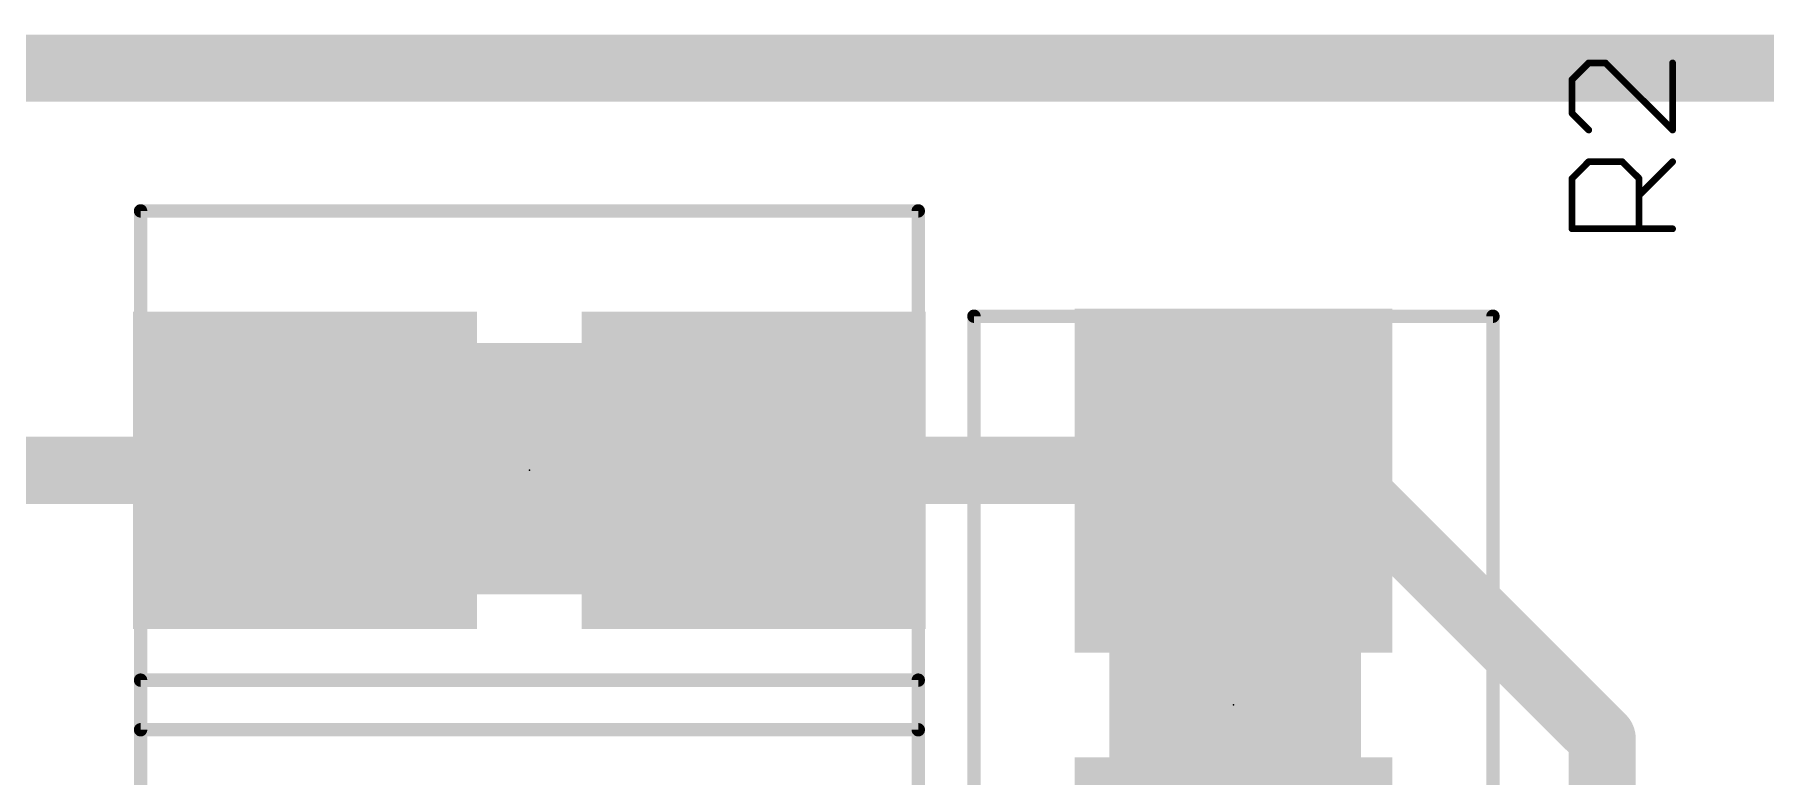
# Model space of a CAD drawing. Extents: x -128 to 56, y -3 to 18.
# Drawn here: x 32.16 to 38.72, y 13.83 to 16.64 of the extents above; entities that cross this region are included whole.
import ezdxf

# ---------------------------------------------------------------- set-up
doc = ezdxf.new("R2010")
doc.units = 0
for name, color, linetype in [('1', 12, 'CONTINUOUS'), ('16', 132, 'CONTINUOUS'), ('20', 53, 'CONTINUOUS'), ('21', 53, 'CONTINUOUS'), ('23', 53, 'CONTINUOUS'), ('25', 253, 'CONTINUOUS'), ('29', 253, 'CONTINUOUS'), ('31', 253, 'CONTINUOUS'), ('35', 253, 'CONTINUOUS'), ('39', 12, 'CONTINUOUS'), ('51', 53, 'CONTINUOUS')]:
    doc.layers.add(name, color=color, linetype=linetype)

# ---------------------------------------------------------------- blocks, each defined once
blk = doc.blocks.new('RECT')
blk.add_solid([(-0.5, -0.5), (0.5, -0.5), (-0.5, 0.5), (0.5, 0.5)])

msp = doc.modelspace()

# ---------------------------------------------------------------- linework, layer by layer
at = {"layer": '1', "const_width": 0.254}
for points in [[(0, 16.51), (54.61, 16.51)], [(33.186, 14.986), (28.448, 14.986)], [(34.886, 14.986), (36.664, 14.986)], [(36.664, 14.986), (36.703, 14.947)], [(36.703, 14.947), (37.123, 14.947)], [(37.123, 14.947), (38.1, 13.97)], [(38.1, 13.97), (38.1, 11.43)]]:
    msp.add_lwpolyline(points, dxfattribs=at)
at = {"layer": '1', "const_width": 0.127}
for points in [[(33.186, 14.9225, 1), (33.186, 15.0495)], [(34.886, 15.0495, 1), (34.886, 14.9225)], [(36.7089, 15.0309, 1), (36.6191, 14.9411)], [(36.664, 14.9225, 1), (36.664, 15.0495)], [(36.703, 15.0105, 1), (36.703, 14.8835)], [(36.6581, 14.9021, 1), (36.7479, 14.9919)], [(37.1679, 14.9919, 1), (37.0781, 14.9021)], [(37.123, 14.8835, 1), (37.123, 15.0105)], [(38.1635, 13.97, 1), (38.0365, 13.97)], [(38.0551, 13.9251, 1), (38.1449, 14.0149)]]:
    msp.add_lwpolyline(points, format="xyb", dxfattribs=at)
at = {"layer": '16', "const_width": 0.254}
msp.add_lwpolyline([(0, 16.51), (54.61, 16.51)], dxfattribs=at)
at = {"layer": '20', "const_width": 0.2032}
msp.add_lwpolyline([(54.61, 16.51), (0, 16.51)], dxfattribs=at)
at = {"layer": '23'}
for p in [(34.036, 14.986), (36.703, 14.097)]:
    msp.add_point(p, dxfattribs=at)
at = {"layer": '25', "const_width": 0.0254}
for points in [[(38.0489, 16.5297), (37.9854, 16.4662)], [(38.1125, 16.5297), (38.0489, 16.5297)], [(38.3667, 16.2755), (38.1125, 16.5297)], [(38.3667, 16.5297), (38.3667, 16.2755)], [(37.9854, 16.4662), (37.9854, 16.339)], [(37.9854, 16.339), (38.0489, 16.2755)], [(37.9854, 16.0919), (38.0489, 16.1555)], [(38.0489, 16.1555), (38.176, 16.1555)], [(38.176, 16.1555), (38.2396, 16.0919)], [(38.2396, 16.0284), (38.3667, 16.1555)], [(37.9854, 15.9013), (37.9854, 16.0919)], [(38.2396, 16.0919), (38.2396, 15.9013)], [(38.3667, 15.9013), (37.9854, 15.9013)]]:
    msp.add_lwpolyline(points, dxfattribs=at)
at = {"layer": '25', "const_width": 0.0127}
for points in [[(38.0489, 16.5361, 1), (38.0489, 16.5234)], [(38.0534, 16.5252, 1), (38.0444, 16.5342)], [(38.117, 16.5342, 1), (38.108, 16.5252)], [(38.1125, 16.5234, 1), (38.1125, 16.5361)], [(38.373, 16.5297, 1), (38.3604, 16.5297)], [(37.9917, 16.4662, 1), (37.979, 16.4662)], [(37.9809, 16.4706, 1), (37.9899, 16.4617)], [(37.9899, 16.3435, 1), (37.9809, 16.3346)], [(37.979, 16.339, 1), (37.9917, 16.339)], [(38.0444, 16.271, 1), (38.0534, 16.28)], [(38.3604, 16.2755, 1), (38.373, 16.2755)], [(38.3622, 16.271, 1), (38.3712, 16.28)], [(38.0489, 16.1619, 1), (38.0489, 16.1491)], [(38.0534, 16.151, 1), (38.0444, 16.16)], [(38.1805, 16.16, 1), (38.1715, 16.151)], [(38.176, 16.1491, 1), (38.176, 16.1619)], [(38.3712, 16.151, 1), (38.3622, 16.16)], [(37.9917, 16.0919, 1), (37.979, 16.0919)], [(37.9809, 16.0964, 1), (37.9899, 16.0875)], [(38.2459, 16.0919, 1), (38.2332, 16.0919)], [(38.2351, 16.0875, 1), (38.2441, 16.0964)], [(38.2351, 16.0329, 1), (38.2441, 16.0239)], [(37.9854, 15.9076, 1), (37.9854, 15.8949)], [(37.979, 15.9013, 1), (37.9917, 15.9013)], [(38.2332, 15.9013, 1), (38.2459, 15.9013)], [(38.3667, 15.8949, 1), (38.3667, 15.9076)]]:
    msp.add_lwpolyline(points, format="xyb", dxfattribs=at)
at = {"layer": '39', "const_width": 0.0508}
for points in [[(32.563, 15.969), (35.509, 15.969)], [(32.563, 14.003), (32.563, 15.969)], [(35.509, 15.969), (35.509, 14.003)], [(35.72, 12.624), (35.72, 15.57)], [(35.72, 15.57), (37.686, 15.57)], [(37.686, 15.57), (37.686, 12.624)], [(32.563, 12.225), (32.563, 14.191)], [(32.563, 14.191), (35.509, 14.191)], [(35.509, 14.191), (35.509, 12.225)], [(35.509, 14.003), (32.563, 14.003)]]:
    msp.add_lwpolyline(points, dxfattribs=at)
at = {"layer": '39', "const_width": 0.0254}
for points in [[(32.563, 15.9817, 1), (32.563, 15.9563)], [(32.5757, 15.969, 1), (32.5503, 15.969)], [(35.5217, 15.969, 1), (35.4963, 15.969)], [(35.509, 15.9563, 1), (35.509, 15.9817)], [(35.7327, 15.57, 1), (35.7073, 15.57)], [(35.72, 15.5827, 1), (35.72, 15.5573)], [(37.6987, 15.57, 1), (37.6733, 15.57)], [(37.686, 15.5573, 1), (37.686, 15.5827)], [(32.5757, 14.191, 1), (32.5503, 14.191)], [(32.563, 14.2037, 1), (32.563, 14.1783)], [(35.5217, 14.191, 1), (35.4963, 14.191)], [(35.509, 14.1783, 1), (35.509, 14.2037)], [(32.563, 14.0157, 1), (32.563, 13.9903)], [(32.5503, 14.003, 1), (32.5757, 14.003)], [(35.4963, 14.003, 1), (35.5217, 14.003)], [(35.509, 13.9903, 1), (35.509, 14.0157)]]:
    msp.add_lwpolyline(points, format="xyb", dxfattribs=at)
at = {"layer": '51', "const_width": 0.1016}
for points in [[(33.68, 15.418), (34.392, 15.418)], [(33.68, 14.567), (34.392, 14.567)], [(36.284, 14.453), (36.284, 13.741)], [(37.135, 14.453), (37.135, 13.741)]]:
    msp.add_lwpolyline(points, dxfattribs=at)
at = {"layer": '51', "const_width": 0.0508}
for points in [[(33.68, 15.4434, 1), (33.68, 15.3926)], [(34.392, 15.3926, 1), (34.392, 15.4434)], [(33.68, 14.5924, 1), (33.68, 14.5416)], [(34.392, 14.5416, 1), (34.392, 14.5924)], [(36.3094, 14.453, 1), (36.2586, 14.453)], [(37.1604, 14.453, 1), (37.1096, 14.453)]]:
    msp.add_lwpolyline(points, format="xyb", dxfattribs=at)

# ---------------------------------------------------------------- block references
at = {"layer": '1', "xscale": 1.1}
for p in [(33.186, 14.986), (34.886, 14.986)]:
    msp.add_blockref('RECT', p, dxfattribs=at)
at = {"layer": '1', "xscale": 1.1, "rotation": 270}
msp.add_blockref('RECT', (36.703, 14.947), dxfattribs=at)
at = {"layer": '21', "xscale": 0.4572, "yscale": 0.762}
msp.add_blockref('RECT', (34.036, 14.986), dxfattribs=at)
at = {"layer": '21', "xscale": 0.4572, "yscale": 0.762, "rotation": 270}
msp.add_blockref('RECT', (36.703, 14.097), dxfattribs=at)
at = {"layer": '29', "xscale": 1.3032, "yscale": 1.2032}
for p in [(33.186, 14.986), (34.886, 14.986)]:
    msp.add_blockref('RECT', p, dxfattribs=at)
at = {"layer": '29', "xscale": 1.3032, "yscale": 1.2032, "rotation": 270}
for p in [(36.703, 14.947), (36.703, 13.247)]:
    msp.add_blockref('RECT', p, dxfattribs=at)
at = {"layer": '31', "xscale": 1.1}
for p in [(33.186, 14.986), (34.886, 14.986)]:
    msp.add_blockref('RECT', p, dxfattribs=at)
at = {"layer": '31', "xscale": 1.1, "rotation": 270}
msp.add_blockref('RECT', (36.703, 14.947), dxfattribs=at)
at = {"layer": '35', "xscale": 0.3998, "yscale": 0.6}
msp.add_blockref('RECT', (34.036, 14.986), dxfattribs=at)
at = {"layer": '35', "xscale": 0.3998, "yscale": 0.6, "rotation": 270}
msp.add_blockref('RECT', (36.703, 14.097), dxfattribs=at)
at = {"layer": '51', "xscale": 0.5001, "yscale": 0.95}
for p in [(33.4479, 14.9911), (34.6163, 14.9911)]:
    msp.add_blockref('RECT', p, dxfattribs=at)
at = {"layer": '51', "xscale": 0.5001, "yscale": 0.95, "rotation": 270}
msp.add_blockref('RECT', (36.7081, 14.6852), dxfattribs=at)

doc.saveas('drawing.dxf')
